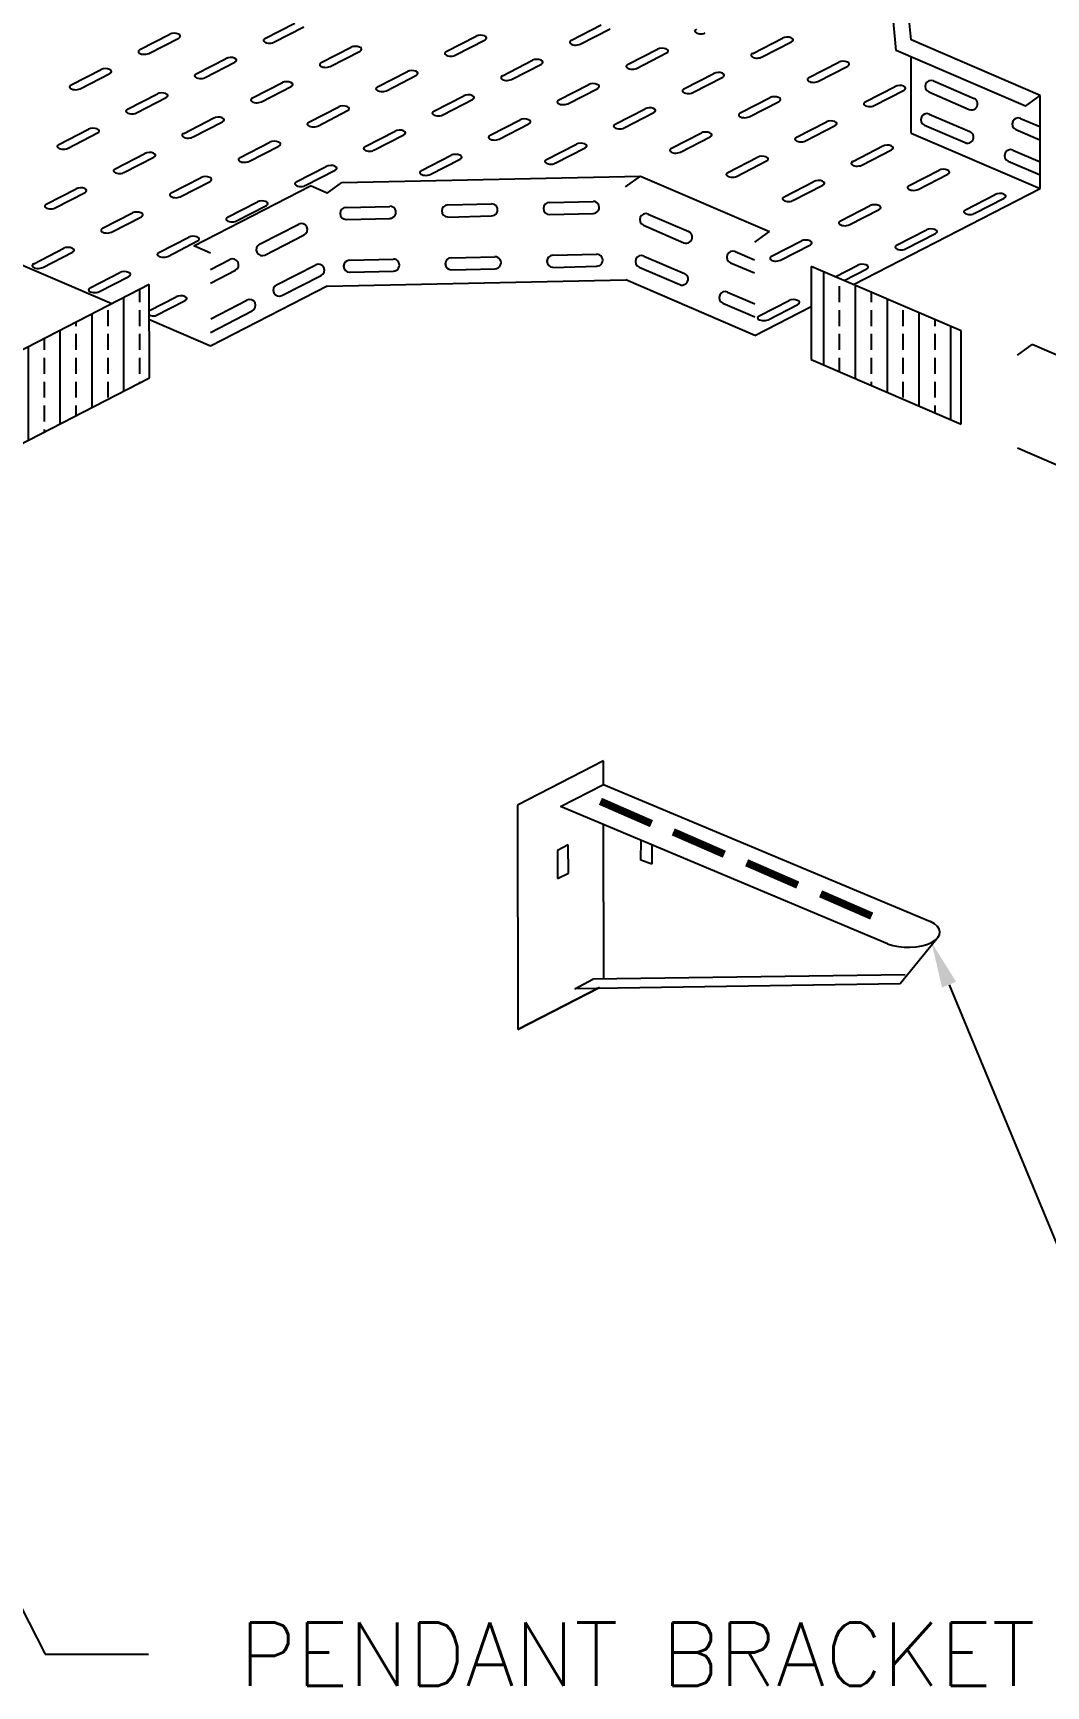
# Model space of a CAD drawing. Extents: x -508 to 92, y -98 to -31.
# Drawn here: x -89.768 to -87.259, y -69.494 to -65.399 of the extents above; entities that cross this region are included whole.
import ezdxf
from ezdxf.enums import TextEntityAlignment as Align

# ---------------------------------------------------------------- set-up
doc = ezdxf.new("R2010")
doc.units = 0
doc.header["$MEASUREMENT"] = 0
doc.layers.get('0').update_dxf_attribs({"linetype": 'CONTINUOUS', "lineweight": 30})
doc.layers.add('CONSTRUCTION', color=3, linetype='CONTINUOUS')
doc.styles.add('S', font='ROMANS')

# ---------------------------------------------------------------- blocks, each defined once
blk = doc.blocks.new('*X18')
at = {"color": 0}
for p, q in [((64.0625, 19.6562), (64.0625, 19.7062)), ((64, 19.3076), (64, 19.6741)), ((63.8125, 19.5625), (63.8125, 19.5776)), ((63.875, 19.2433), (63.875, 19.6097)), ((63.9375, 19.5625), (63.9375, 19.625)), ((64.0625, 19.5625), (64.0625, 19.625)), ((63.6875, 19.4687), (63.6875, 19.5132)), ((63.75, 19.179), (63.75, 19.5454)), ((63.8125, 19.4687), (63.8125, 19.5312)), ((63.9375, 19.4687), (63.9375, 19.5312)), ((64.0625, 19.4687), (64.0625, 19.5312)), ((63.5625, 19.375), (63.5625, 19.4375)), ((63.625, 19.1146), (63.625, 19.4811)), ((63.6875, 19.375), (63.6875, 19.4375)), ((63.8125, 19.375), (63.8125, 19.4375)), ((63.9375, 19.375), (63.9375, 19.4375)), ((64.0625, 19.375), (64.0625, 19.4375)), ((63.4375, 19.375), (63.4375, 19.3846)), ((63.5, 19.0503), (63.5, 19.4167)), ((63.3125, 19.2812), (63.3125, 19.3202)), ((63.375, 18.986), (63.375, 19.3524)), ((63.4375, 19.2812), (63.4375, 19.3437)), ((63.5625, 19.2812), (63.5625, 19.3437)), ((63.6875, 19.2812), (63.6875, 19.3437)), ((63.8125, 19.2812), (63.8125, 19.3437)), ((63.9375, 19.2812), (63.9375, 19.3437)), ((64.0625, 19.3398), (64.0625, 19.3437)), ((63.25, 18.9216), (63.25, 19.2881)), ((63.3125, 19.1875), (63.3125, 19.25)), ((63.4375, 19.1875), (63.4375, 19.25)), ((63.5625, 19.1875), (63.5625, 19.25)), ((63.6875, 19.1875), (63.6875, 19.25)), ((63.8125, 19.2111), (63.8125, 19.25)), ((63.3125, 19.0937), (63.3125, 19.1562)), ((63.4375, 19.0937), (63.4375, 19.1562)), ((63.5625, 19.0937), (63.5625, 19.1562)), ((63.6875, 19.1468), (63.6875, 19.1562)), ((63.3125, 19), (63.3125, 19.0625)), ((63.4375, 19.0181), (63.4375, 19.0625)), ((63.3125, 18.9538), (63.3125, 18.9687))]:
    blk.add_line(p, q, dxfattribs=at)
blk = doc.blocks.new('*X19')
at = {"color": 0}
for p, q in [((66.75, 19.4095), (66.75, 19.7755)), ((66.8125, 19.6562), (66.8125, 19.7187)), ((66.875, 19.3557), (66.875, 19.7217)), ((66.9375, 19.6562), (66.9375, 19.6949)), ((67, 19.3019), (67, 19.668)), ((66.8125, 19.5625), (66.8125, 19.625)), ((66.9375, 19.5625), (66.9375, 19.625)), ((67.0625, 19.5625), (67.0625, 19.625)), ((67.125, 19.2481), (67.125, 19.6142)), ((67.1875, 19.5625), (67.1875, 19.5873)), ((66.8125, 19.4687), (66.8125, 19.5312)), ((66.9375, 19.4687), (66.9375, 19.5312)), ((67.0625, 19.4687), (67.0625, 19.5312)), ((67.1875, 19.4687), (67.1875, 19.5312)), ((67.25, 19.1943), (67.25, 19.5604)), ((66.8125, 19.3826), (66.8125, 19.4375)), ((66.9375, 19.375), (66.9375, 19.4375)), ((67.0625, 19.375), (67.0625, 19.4375)), ((67.1875, 19.375), (67.1875, 19.4375)), ((66.9375, 19.3288), (66.9375, 19.3437)), ((67.0625, 19.2812), (67.0625, 19.3437)), ((67.1875, 19.2812), (67.1875, 19.3437)), ((67.1875, 19.2212), (67.1875, 19.25))]:
    blk.add_line(p, q, dxfattribs=at)

msp = doc.modelspace()

# ---------------------------------------------------------------- linework, layer by layer
msp.add_line((-88.5673, -67.8677, -20.3548), (-88.3654, -67.7638, -20.5493))
at = {"const_width": 0.0189}
for points, elevation in [([(-88.3629, -67.3021), (-88.2363, -67.3575)], 1.7953), ([(-88.1825, -67.3779), (-88.0559, -67.4332)], 1.9543), ([(-88.0007, -67.4543), (-87.8741, -67.5096)], 2.1146), ([(-87.8176, -67.5312), (-87.6909, -67.5865)], 2.276)]:
    msp.add_lwpolyline(points, dxfattribs=dict(at, elevation=elevation))
at = {"layer": 'CONSTRUCTION'}
for p, q in [((-87.63, -65.4419, -27.8654), (-87.6664, -65.0479, -28.5176)), ((-87.5935, -65.4155, -27.8988), (-87.626, -65.0677, -28.551)), ((-87.3104, -65.5794, -27.6069), (-87.63, -65.4419, -27.8654)), ((-87.2739, -65.553, -27.6404), (-87.5935, -65.4155, -27.8988)), ((-87.5933, -65.6463, -28.0219), (-87.5935, -65.4576, -27.9212)), ((-87.538, -65.5172, -34.2454), (-87.4375, -65.5605, -34.251)), ((-87.5498, -65.5446, -34.2448), (-87.4492, -65.5879, -34.2504)), ((-87.2737, -65.7838, -27.7635), (-87.2739, -65.553, -27.6404)), ((-87.5484, -65.5994, -34.2091), (-87.4479, -65.6427, -34.2147)), ((-87.5933, -65.6463, -28.0219), (-87.2737, -65.7838, -27.7635)), ((-87.5602, -65.6268, -34.2084), (-87.4596, -65.6701, -34.2141)), ((-87.3339, -65.6374, -34.0702), (-87.2748, -65.6629, -34.0735)), ((-87.3222, -65.61, -34.0709), (-87.2748, -65.6304, -34.0735)), ((-87.3412, -65.6886, -34.0415), (-87.2738, -65.7176, -34.0453)), ((-87.353, -65.716, -34.0409), (-87.2737, -65.7501, -34.0453)), ((-89.003, -65.7688, -27.2234), (-88.2638, -65.7529, -27.2517)), ((-88.2638, -65.7529, -27.2517), (-87.9442, -65.8904, -26.9933)), ((-88.2448, -65.8473, -33.5649), (-88.1442, -65.8906, -33.5706)), ((-89.2068, -65.9218, -27.3765), (-89.1099, -65.872, -27.3827)), ((-88.2565, -65.8747, -33.5643), (-88.156, -65.918, -33.5699)), ((-89.1935, -65.9486, -27.3771), (-89.0967, -65.8987, -27.3833)), ((-89.3285, -65.9845, -27.2157), (-89.2802, -65.9597, -27.2188)), ((-89.1648, -66.0225, -27.1878), (-89.0679, -65.9727, -27.194)), ((-88.2552, -65.9511, -33.5286), (-88.1546, -65.9944, -33.5342)), ((-88.0407, -65.9676, -33.3897), (-87.9815, -65.9931, -33.393)), ((-88.0289, -65.9402, -33.3904), (-87.9816, -65.9606, -33.393)), ((-89.3284, -66.018, -27.2154), (-89.2669, -65.9864, -27.2194)), ((-89.1515, -66.0492, -27.1884), (-89.0547, -65.9994, -27.1946)), ((-88.2669, -65.9786, -33.5279), (-88.1664, -66.0219, -33.5336)), ((-87.4695, -66.1367, -26.5465), (-87.8413, -65.9768, -26.8471)), ((-87.8413, -65.9768, -26.8471), (-87.841, -66.2076, -26.9703)), ((-88.0479, -66.0403, -33.361), (-87.9805, -66.0693, -33.3648)), ((-89.3283, -66.1402, -27.024), (-89.2249, -66.087, -27.0306)), ((-89.3278, -66.1064, -27.0243), (-89.2382, -66.0603, -27.0301)), ((-88.0597, -66.0677, -33.3604), (-87.9805, -66.1018, -33.3648)), ((-87.4692, -66.3675, -26.6697), (-87.4695, -66.1367, -26.5465)), ((-86.6104, -66.4643, -25.9148), (-87.2936, -66.1704, -26.4672)), ((-87.841, -66.2076, -26.9703), (-87.4692, -66.3675, -26.6697)), ((-87.4994, -67.7564, 0.5349), (-86.807, -69.4274, 0.5349)), ((-90.5751, -67.7821, 0.5349), (-89.7378, -69.4152, 0.5349)), ((-89.7378, -69.4152, 0.5349), (-89.4823, -69.4152, 0.5349))]:
    msp.add_line(p, q, dxfattribs=at)
at = {"layer": 'CONSTRUCTION', "extrusion": (-0.00092807, 0.882316, 0.470657)}
for p, q in [((-89.5032, -65.4396, -23.7804), (-89.4292, -65.4014, -23.8517)), ((-89.1936, -65.4119, -23.8316), (-89.1195, -65.3738, -23.9029)), ((-89.1716, -65.4214, -23.8138), (-89.0975, -65.3833, -23.8851)), ((-88.4348, -65.4166, -23.8213), (-88.3608, -65.3785, -23.8926)), ((-88.4128, -65.4261, -23.8035), (-88.3388, -65.388, -23.8748)), ((-89.4812, -65.449, -23.7626), (-89.4072, -65.4109, -23.8339)), ((-89.0542, -65.4719, -23.7189), (-88.9801, -65.4338, -23.7902)), ((-88.7445, -65.4443, -23.7701), (-88.6704, -65.4062, -23.8414)), ((-88.7225, -65.4537, -23.7523), (-88.6484, -65.4156, -23.8236)), ((-88.2954, -65.4766, -23.7086), (-88.2213, -65.4385, -23.7799)), ((-87.9857, -65.449, -23.7598), (-87.9117, -65.4109, -23.8311)), ((-87.9637, -65.4584, -23.742), (-87.8897, -65.4203, -23.8133)), ((-89.3638, -65.4995, -23.6677), (-89.2898, -65.4614, -23.739)), ((-89.3418, -65.509, -23.6499), (-89.2678, -65.4709, -23.7212)), ((-89.0322, -65.4814, -23.7011), (-88.9581, -65.4433, -23.7724)), ((-88.6051, -65.5043, -23.6573), (-88.531, -65.4661, -23.7286)), ((-88.5831, -65.5137, -23.6396), (-88.509, -65.4756, -23.7109)), ((-88.2734, -65.4861, -23.6908), (-88.1993, -65.448, -23.7621)), ((-87.8463, -65.509, -23.647), (-87.7723, -65.4708, -23.7183)), ((-87.8243, -65.5184, -23.6292), (-87.7502, -65.4803, -23.7005)), ((-89.6735, -65.5272, -23.6165), (-89.5995, -65.4891, -23.6878)), ((-89.6515, -65.5367, -23.5987), (-89.5775, -65.4985, -23.67)), ((-89.2244, -65.5595, -23.5549), (-89.1504, -65.5214, -23.6262)), ((-88.9147, -65.5319, -23.6061), (-88.8407, -65.4938, -23.6774)), ((-88.8927, -65.5414, -23.5883), (-88.8187, -65.5032, -23.6596)), ((-88.156, -65.5366, -23.5958), (-88.0819, -65.4985, -23.6671)), ((-88.134, -65.5461, -23.578), (-88.0599, -65.508, -23.6493)), ((-89.5341, -65.5872, -23.5037), (-89.46, -65.5491, -23.575)), ((-89.5121, -65.5966, -23.4859), (-89.438, -65.5585, -23.5572)), ((-89.2024, -65.569, -23.5371), (-89.1284, -65.5309, -23.6084)), ((-88.7753, -65.5919, -23.4934), (-88.7013, -65.5538, -23.5647)), ((-88.7533, -65.6013, -23.4756), (-88.6793, -65.5632, -23.5469)), ((-88.4657, -65.5642, -23.5446), (-88.3916, -65.5261, -23.6159)), ((-88.4437, -65.5737, -23.5268), (-88.3696, -65.5356, -23.5981)), ((-88.0166, -65.5966, -23.4831), (-87.9425, -65.5585, -23.5544)), ((-87.7069, -65.5689, -23.5343), (-87.6328, -65.5308, -23.6056)), ((-87.6849, -65.5784, -23.5165), (-87.6108, -65.5403, -23.5878)), ((-89.085, -65.6195, -23.4422), (-89.011, -65.5814, -23.5135)), ((-89.063, -65.629, -23.4244), (-88.9889, -65.5909, -23.4957)), ((-88.3262, -65.6242, -23.4319), (-88.2522, -65.5861, -23.5032)), ((-88.3042, -65.6337, -23.4141), (-88.2302, -65.5956, -23.4854)), ((-87.9946, -65.606, -23.4653), (-87.9205, -65.5679, -23.5366)), ((-89.7044, -65.6748, -23.3398), (-89.6303, -65.6367, -23.4111)), ((-89.6824, -65.6843, -23.322), (-89.6083, -65.6462, -23.3933)), ((-89.3947, -65.6472, -23.391), (-89.3206, -65.609, -23.4623)), ((-89.3727, -65.6566, -23.3732), (-89.2986, -65.6185, -23.4445)), ((-88.9456, -65.6795, -23.3295), (-88.8715, -65.6414, -23.4008)), ((-88.6359, -65.6519, -23.3807), (-88.5619, -65.6138, -23.452)), ((-88.6139, -65.6613, -23.3629), (-88.5399, -65.6232, -23.4342)), ((-88.1868, -65.6842, -23.3192), (-88.1128, -65.6461, -23.3905)), ((-87.8772, -65.6566, -23.3704), (-87.8031, -65.6185, -23.4417)), ((-87.8551, -65.666, -23.3526), (-87.7811, -65.6279, -23.4239)), ((-89.2553, -65.7071, -23.2783), (-89.1812, -65.669, -23.3496)), ((-89.2333, -65.7166, -23.2605), (-89.1592, -65.6785, -23.3318)), ((-88.9236, -65.689, -23.3117), (-88.8495, -65.6509, -23.383)), ((-88.4965, -65.7119, -23.268), (-88.4224, -65.6737, -23.3393)), ((-88.4745, -65.7213, -23.2502), (-88.4004, -65.6832, -23.3215)), ((-88.1648, -65.6937, -23.3014), (-88.0908, -65.6556, -23.3727)), ((-87.7377, -65.7166, -23.2576), (-87.6637, -65.6784, -23.3289)), ((-87.7157, -65.726, -23.2398), (-87.6417, -65.6879, -23.3112)), ((-89.5649, -65.7348, -23.2271), (-89.4909, -65.6967, -23.2984)), ((-89.5429, -65.7443, -23.2093), (-89.4689, -65.7061, -23.2806)), ((-89.1159, -65.7671, -23.1655), (-89.0418, -65.729, -23.2368)), ((-88.8062, -65.7395, -23.2167), (-88.7321, -65.7014, -23.288)), ((-88.7842, -65.749, -23.199), (-88.7101, -65.7108, -23.2703)), ((-88.0474, -65.7442, -23.2064), (-87.9734, -65.7061, -23.2777)), ((-88.0254, -65.7537, -23.1886), (-87.9514, -65.7156, -23.2599)), ((-89.4255, -65.7948, -23.1143), (-89.3515, -65.7567, -23.1856)), ((-89.4035, -65.8042, -23.0965), (-89.3295, -65.7661, -23.1678)), ((-89.0938, -65.7766, -23.1477), (-89.0198, -65.7385, -23.219)), ((-87.908, -65.8042, -23.0937), (-87.8339, -65.7661, -23.165)), ((-87.5983, -65.7765, -23.1449), (-87.5243, -65.7384, -23.2162)), ((-87.5763, -65.786, -23.1271), (-87.5023, -65.7479, -23.1984)), ((-89.7352, -65.8224, -23.0631), (-89.6611, -65.7843, -23.1344)), ((-89.7132, -65.8319, -23.0453), (-89.6391, -65.7938, -23.1166)), ((-89.3699, -65.9261, -26.9451), (-89.0808, -65.7774, -27.2234)), ((-89.0394, -65.7951, -27.19), (-89.0808, -65.7774, -27.2234)), ((-87.886, -65.8137, -23.0759), (-87.8119, -65.7755, -23.1472)), ((-87.7363, -66.0219, -27.3181), (-87.2737, -65.7838, -27.7635)), ((-87.4589, -65.8365, -23.0322), (-87.3849, -65.7984, -23.1035)), ((-87.4369, -65.846, -23.0144), (-87.3628, -65.8079, -23.0857)), ((-89.5727, -66.0696, -27.2324), (-90.0999, -65.8427, -27.6587)), ((-89.5958, -65.8824, -22.9504), (-89.5217, -65.8443, -23.0217)), ((-89.2861, -65.8548, -23.0016), (-89.2121, -65.8167, -23.0729)), ((-89.2641, -65.8642, -22.9838), (-89.1901, -65.8261, -23.0551)), ((-87.7686, -65.8642, -22.981), (-87.6945, -65.8261, -23.0523)), ((-87.7466, -65.8736, -22.9632), (-87.6725, -65.8355, -23.0345)), ((-89.5738, -65.8919, -22.9326), (-89.4997, -65.8538, -23.0039)), ((-87.6292, -65.9242, -22.8682), (-87.5551, -65.886, -22.9396)), ((-89.766, -65.97, -22.7865), (-89.692, -65.9319, -22.8578)), ((-89.4564, -65.9424, -22.8377), (-89.3823, -65.9043, -22.909)), ((-89.4344, -65.9519, -22.8199), (-89.3603, -65.9137, -22.8912)), ((-89.3285, -65.9439, -26.9117), (-89.3699, -65.9261, -26.9451)), ((-87.9388, -65.9518, -22.817), (-87.8648, -65.9137, -22.8883)), ((-87.9168, -65.9613, -22.7992), (-87.8428, -65.9232, -22.8706)), ((-87.6072, -65.9336, -22.8505), (-87.5331, -65.8955, -22.9218)), ((-89.744, -65.9795, -22.7687), (-89.67, -65.9414, -22.84)), ((-87.7812, -66.0024, -22.7218), (-87.7254, -65.9737, -22.7756)), ((-89.6266, -66.03, -22.6737), (-89.5526, -65.9919, -22.745)), ((-89.6046, -66.0395, -22.6559), (-89.5306, -66.0014, -22.7272)), ((-89.0392, -66.0259, -27.3131), (-88.3, -66.0101, -27.3414)), ((-87.9804, -66.1476, -27.083), (-88.3, -66.0101, -27.3414)), ((-87.7592, -66.0119, -22.704), (-87.7034, -65.9831, -22.7578)), ((-89.48, -66.0219, -26.7658), (-90.0353, -66.3077, -26.2312)), ((-89.4797, -66.2527, -26.889), (-89.48, -66.0219, -26.7658)), ((-89.4799, -66.0862, -22.5681), (-89.4132, -66.0519, -22.6323)), ((-89.0392, -66.0259, -27.3131), (-89.3283, -66.1747, -27.0348)), ((-89.4652, -66.0995, -22.5432), (-89.3912, -66.0614, -22.6145)), ((-87.9804, -66.1476, -27.083), (-87.8411, -66.0759, -27.2171)), ((-87.9697, -66.0994, -22.5404), (-87.8956, -66.0613, -22.6117)), ((-87.9477, -66.1089, -22.5226), (-87.8736, -66.0708, -22.5939)), ((-89.3283, -66.1747, -27.0348), (-89.4799, -66.1095, -27.1573)), ((-90.035, -66.5385, -26.3543), (-89.4797, -66.2527, -26.889)), ((-86.6466, -66.7215, -26.0045), (-87.3298, -66.4275, -26.5569)), ((-88.3551, -67.2022, -20.2632), (-88.5679, -67.3117, -20.0582)), ((-88.355, -67.2602, -20.2941), (-88.3551, -67.2022, -20.2632)), ((-88.4614, -67.3149, -20.2074), (-88.355, -67.2601, -20.3098)), ((-88.355, -67.2601, -20.3098), (-87.5451, -67.6003, -19.5959)), ((-88.5679, -67.3117, -20.0582), (-88.5673, -67.8677, -20.3548)), ((-87.6516, -67.655, -19.4934), (-88.4614, -67.3149, -20.2074)), ((-88.3545, -67.742, -20.5511), (-88.3549, -67.3596, -20.3472)), ((-88.4423, -67.4101, -21.3955), (-88.469, -67.4238, -21.3698)), ((-88.469, -67.4238, -21.3698), (-88.4689, -67.4936, -21.407)), ((-88.4422, -67.4798, -21.4327), (-88.4423, -67.4101, -21.3955)), ((-88.4689, -67.4936, -21.407), (-88.4422, -67.4798, -21.4327)), ((-87.5298, -67.6425, -19.5167), (-87.6208, -67.7541, -19.3151)), ((-87.608, -67.7323, -19.356), (-88.3812, -67.7431, -19.27)), ((-88.4264, -67.7664, -19.2265), (-88.3812, -67.7431, -19.27)), ((-87.6208, -67.7541, -19.3151), (-88.4264, -67.7664, -19.2265))]:
    msp.add_line(p, q, dxfattribs=at)
at = {"layer": 'CONSTRUCTION', "extrusion": (-0.191083, 0.861376, 0.470657)}
for p, q in [((-87.3104, -65.5794, -27.6069), (-87.2739, -65.553, -27.6404)), ((-89.0394, -65.7951, -27.19), (-89.003, -65.7688, -27.2234)), ((-88.3003, -65.7793, -27.2183), (-88.2638, -65.7529, -27.2517)), ((-87.9807, -65.9168, -26.9599), (-87.9442, -65.8904, -26.9933)), ((-87.3301, -66.1967, -26.4338), (-87.2936, -66.1704, -26.4672))]:
    msp.add_line(p, q, dxfattribs=at)
at = {"layer": 'CONSTRUCTION', "extrusion": (0.048817, 0.000687473, 0.998807)}
for p, q in [((-88.9926, -65.8306, -27.4802), (-88.8841, -65.828, -27.4917)), ((-88.7409, -65.8245, -27.4925), (-88.6324, -65.8219, -27.504)), ((-88.7406, -65.8544, -27.4931), (-88.6322, -65.8517, -27.5046)), ((-88.4892, -65.8184, -27.5048), (-88.3807, -65.8158, -27.5163)), ((-88.4889, -65.8482, -27.5054), (-88.3805, -65.8456, -27.5169)), ((-88.9923, -65.8605, -27.4808), (-88.8839, -65.8578, -27.4923)), ((-88.9839, -65.9615, -27.2349), (-88.8755, -65.9588, -27.2464)), ((-88.7322, -65.9554, -27.2472), (-88.6238, -65.9527, -27.2587)), ((-88.4805, -65.9492, -27.2595), (-88.3721, -65.9466, -27.271)), ((-88.9837, -65.9913, -27.2355), (-88.8752, -65.9887, -27.247)), ((-88.732, -65.9852, -27.2478), (-88.6235, -65.9826, -27.2593)), ((-88.4803, -65.9791, -27.2601), (-88.3718, -65.9764, -27.2716))]:
    msp.add_line(p, q, dxfattribs=at)
at = {"layer": 'CONSTRUCTION', "extrusion": (0.00092807, 0.882316, 0.470657)}
for p, q in [((-88.2624, -67.4476, -21.4327), (-88.2623, -67.3985, -21.4065)), ((-88.2357, -67.4578, -21.407), (-88.2624, -67.4476, -21.4327)), ((-88.2356, -67.4097, -21.3798), (-88.2357, -67.4578, -21.407))]:
    msp.add_line(p, q, dxfattribs=at)
at = {"layer": 'CONSTRUCTION', "extrusion": (-0.00092807, 0.882316, 0.470657)}
for centre, radius, start, end in [((89.4869, 9.7027, -68.8477), 0.0149, 137.4839, 317.4839), ((88.1829, 9.6791, -68.8477), 0.0149, 317.4839, 137.4839), ((89.561, 9.7835, -68.8477), 0.0149, 317.4839, 137.4839), ((89.2513, 9.7255, -68.8477), 0.0149, 317.4839, 137.4839), ((89.0379, 9.7724, -68.8477), 0.0149, 137.4839, 317.4839), ((88.7282, 9.7144, -68.8477), 0.0149, 137.4839, 317.4839), ((88.4926, 9.7372, -68.8477), 0.0149, 317.4839, 137.4839), ((88.2791, 9.7841, -68.8477), 0.0149, 137.4839, 317.4839), ((87.9694, 9.7261, -68.8477), 0.0149, 137.4839, 317.4839), ((89.3476, 9.8305, -68.8477), 0.0149, 137.4839, 317.4839), ((89.112, 9.8533, -68.8477), 0.0149, 317.4839, 137.4839), ((88.8023, 9.7952, -68.8477), 0.0149, 317.4839, 137.4839), ((88.5888, 9.8422, -68.8477), 0.0149, 137.4839, 317.4839), ((88.3532, 9.8649, -68.8477), 0.0149, 317.4839, 137.4839), ((88.0435, 9.8069, -68.8477), 0.0149, 317.4839, 137.4839), ((87.8301, 9.8539, -68.8477), 0.0149, 137.4839, 317.4839), ((89.6573, 9.8885, -68.8477), 0.0149, 137.4839, 317.4839), ((89.4217, 9.9113, -68.8477), 0.0149, 317.4839, 137.4839), ((89.2082, 9.9583, -68.8477), 0.0149, 137.4839, 317.4839), ((88.8985, 9.9002, -68.8477), 0.0149, 137.4839, 317.4839), ((88.6629, 9.923, -68.8477), 0.0149, 317.4839, 137.4839), ((88.4495, 9.9699, -68.8477), 0.0149, 137.4839, 317.4839), ((88.1398, 9.9119, -68.8477), 0.0149, 137.4839, 317.4839), ((87.9042, 9.9347, -68.8477), 0.0149, 317.4839, 137.4839), ((89.7314, 9.9693, -68.8477), 0.0149, 317.4839, 137.4839), ((89.5179, 10.0163, -68.8477), 0.0149, 137.4839, 317.4839), ((89.2823, 10.0391, -68.8477), 0.0149, 317.4839, 137.4839), ((88.9726, 9.981, -68.8477), 0.0149, 317.4839, 137.4839), ((88.7592, 10.028, -68.8477), 0.0149, 137.4839, 317.4839), ((88.5236, 10.0508, -68.8477), 0.0149, 317.4839, 137.4839), ((88.2139, 9.9927, -68.8477), 0.0149, 317.4839, 137.4839), ((88.0004, 10.0397, -68.8477), 0.0149, 137.4839, 317.4839), ((87.6907, 9.9816, -68.8477), 0.0149, 137.4839, 317.4839), ((89.592, 10.0971, -68.8477), 0.0149, 317.4839, 137.4839), ((89.3786, 10.1441, -68.8477), 0.0149, 137.4839, 317.4839), ((89.0689, 10.086, -68.8477), 0.0149, 137.4839, 317.4839), ((88.8333, 10.1088, -68.8477), 0.0149, 317.4839, 137.4839), ((88.3101, 10.0977, -68.8477), 0.0149, 137.4839, 317.4839), ((88.0745, 10.1205, -68.8477), 0.0149, 317.4839, 137.4839), ((87.7648, 10.0624, -68.8477), 0.0149, 317.4839, 137.4839), ((89.6883, 10.2021, -68.8477), 0.0149, 137.4839, 317.4839), ((89.4527, 10.2249, -68.8477), 0.0149, 317.4839, 137.4839), ((89.143, 10.1668, -68.8477), 0.0149, 317.4839, 137.4839), ((88.9295, 10.2138, -68.8477), 0.0149, 137.4839, 317.4839), ((88.6198, 10.1557, -68.8477), 0.0149, 137.4839, 317.4839), ((88.3842, 10.1785, -68.8477), 0.0149, 317.4839, 137.4839), ((88.1708, 10.2255, -68.8477), 0.0149, 137.4839, 317.4839), ((87.8611, 10.1674, -68.8477), 0.0149, 137.4839, 317.4839), ((89.7624, 10.2829, -68.8477), 0.0149, 317.4839, 137.4839), ((89.2392, 10.2718, -68.8477), 0.0149, 137.4839, 317.4839), ((89.0036, 10.2946, -68.8477), 0.0149, 317.4839, 137.4839), ((88.6939, 10.2366, -68.8477), 0.0149, 317.4839, 137.4839), ((88.4805, 10.2835, -68.8477), 0.0149, 137.4839, 317.4839), ((88.2449, 10.3063, -68.8477), 0.0149, 317.4839, 137.4839), ((87.9352, 10.2482, -68.8477), 0.0149, 317.4839, 137.4839), ((87.7217, 10.2952, -68.8477), 0.0149, 137.4839, 317.4839), ((89.5489, 10.3299, -68.8477), 0.0149, 137.4839, 317.4839), ((89.3133, 10.3526, -68.8477), 0.0149, 317.4839, 137.4839), ((89.0999, 10.3996, -68.8477), 0.0149, 137.4839, 317.4839), ((88.7902, 10.3415, -68.8477), 0.0149, 137.4839, 317.4839), ((88.5546, 10.3643, -68.8477), 0.0149, 317.4839, 137.4839), ((88.0314, 10.3532, -68.8477), 0.0149, 137.4839, 317.4839), ((87.7958, 10.376, -68.8477), 0.0149, 317.4839, 137.4839), ((89.623, 10.4107, -68.8477), 0.0149, 317.4839, 137.4839), ((89.4096, 10.4576, -68.8477), 0.0149, 137.4839, 317.4839), ((89.174, 10.4804, -68.8477), 0.0149, 317.4839, 137.4839), ((88.8643, 10.4224, -68.8477), 0.0149, 317.4839, 137.4839), ((88.1055, 10.434, -68.8477), 0.0149, 317.4839, 137.4839), ((87.8921, 10.481, -68.8477), 0.0149, 137.4839, 317.4839), ((87.5824, 10.423, -68.8477), 0.0149, 137.4839, 317.4839), ((89.7193, 10.5157, -68.8477), 0.0149, 137.4839, 317.4839), ((89.4837, 10.5384, -68.8477), 0.0149, 317.4839, 137.4839), ((87.9662, 10.5618, -68.8477), 0.0149, 317.4839, 137.4839), ((87.6565, 10.5038, -68.8477), 0.0149, 317.4839, 137.4839), ((87.443, 10.5507, -68.8477), 0.0149, 137.4839, 317.4839), ((89.7934, 10.5965, -68.8477), 0.0149, 317.4839, 137.4839), ((89.5799, 10.6434, -68.8477), 0.0149, 137.4839, 317.4839), ((89.2702, 10.5854, -68.8477), 0.0149, 137.4839, 317.4839), ((87.7527, 10.6088, -68.8477), 0.0149, 137.4839, 317.4839), ((87.5171, 10.6315, -68.8477), 0.0149, 317.4839, 137.4839), ((89.654, 10.7242, -68.8477), 0.0149, 317.4839, 137.4839), ((89.3443, 10.6662, -68.8477), 0.0149, 317.4839, 137.4839), ((87.8268, 10.6896, -68.8477), 0.0149, 317.4839, 137.4839), ((87.6134, 10.7365, -68.8477), 0.0149, 137.4839, 317.4839), ((89.7503, 10.8292, -68.8477), 0.0149, 137.4839, 317.4839), ((89.4406, 10.7712, -68.8477), 0.0149, 137.4839, 317.4839), ((87.9231, 10.7946, -68.8477), 0.0149, 137.4839, 317.4839), ((87.6875, 10.8173, -68.8477), 0.0149, 317.4839, 137.4839), ((89.8244, 10.91, -68.8477), 0.0149, 317.4839, 137.4839), ((89.5147, 10.852, -68.8477), 0.0149, 317.4839, 137.4839), ((87.9972, 10.8754, -68.8477), 0.0149, 317.4839, 137.4839), ((87.7837, 10.9223, -68.8477), 0.0149, 137.4839, 317.4839), ((89.6109, 10.957, -68.8477), 0.0149, 137.4839, 317.4839), ((89.685, 11.0378, -68.8477), 0.0149, 317.4839, 137.4839), ((89.4716, 11.0848, -68.8477), 0.0149, 137.4839, 317.4839), ((87.9541, 11.1081, -68.8477), 0.0149, 137.4839, 317.4839), ((88.0282, 11.1889, -68.8477), 0.0149, 317.4839, 137.4839), ((87.672, 14.5391, -68.7865), 0.0789, 50.0151, 224.9528)]:
    msp.add_arc(centre, radius, start, end, dxfattribs=at)
at = {"layer": 'CONSTRUCTION', "extrusion": (0.055889, 0.000176226, 0.998437)}
for centre, start, end in [((-65.2545, 85.699, -39.0958), 336.5561, 156.5561), ((-65.2981, 85.5985, -39.0958), 156.5561, 336.5561), ((-65.3367, 85.7117, -39.0601), 336.5561, 156.5561), ((-65.3803, 85.6111, -39.0601), 156.5561, 336.5561), ((-65.3481, 85.4936, -38.9095), 336.5561, 156.5561), ((-65.4265, 85.5144, -38.8813), 336.5561, 156.5561), ((-65.5824, 86.4437, -38.4559), 336.5561, 156.5561), ((-65.626, 86.3432, -38.4559), 156.5561, 336.5561), ((-65.6862, 86.4565, -38.4203), 336.5561, 156.5561), ((-65.676, 86.2383, -38.2696), 336.5561, 156.5561), ((-65.7298, 86.3559, -38.4203), 156.5561, 336.5561), ((-65.776, 86.2592, -38.2414), 336.5561, 156.5561)]:
    msp.add_arc(centre, 0.0149, start, end, dxfattribs=at)
at = {"layer": 'CONSTRUCTION', "extrusion": (0.0874, -0.018229, 0.996006)}
for centre, start, end in [((-82.6285, 70.9261, -33.9484), 12.3328, 192.3328), ((-82.6037, 70.8199, -33.9504), 192.3328, 12.3328), ((-82.5711, 70.6808, -33.9388), 12.3328, 192.3328), ((-82.5464, 70.5746, -33.9408), 192.3328, 12.3328), ((-82.5137, 70.4356, -33.9292), 12.3328, 192.3328), ((-82.489, 70.3293, -33.9312), 192.3328, 12.3328), ((-82.7548, 70.913, -33.701), 12.3328, 192.3328), ((-82.7301, 70.8067, -33.703), 192.3328, 12.3328), ((-82.6974, 70.6677, -33.6913), 12.3328, 192.3328), ((-82.6727, 70.5615, -33.6934), 192.3328, 12.3328), ((-82.64, 70.4224, -33.6817), 12.3328, 192.3328), ((-82.6153, 70.3162, -33.6837), 192.3328, 12.3328)]:
    msp.add_arc(centre, 0.0149, start, end, dxfattribs=at)
at = {"layer": 'CONSTRUCTION', "extrusion": (0.043051, -0.000176458, 0.999073)}
for centre, start, end in [((-66.25, 87.5713, -31.182), 206.6417, 26.6417), ((-66.3003, 87.6681, -31.18), 26.6417, 206.6417), ((-66.3384, 87.7481, -31.0256), 206.6417, 26.6417), ((-66.3505, 87.537, -30.9917), 206.6417, 26.6417), ((-66.4007, 87.6338, -30.9896), 26.6417, 206.6417), ((-66.4388, 87.7138, -30.8352), 206.6417, 26.6417)]:
    msp.add_arc(centre, 0.0149, start, end, dxfattribs=at)
at = {"layer": 'CONSTRUCTION'}
msp.add_arc((-89.4699, -66.0815, 0.5349), 0.0181, 236.6388, 286.6388, dxfattribs=at)
msp.add_solid([(-87.5168, -67.7636, 0.5349), (-87.4819, -67.7491, 0.5349), (-87.5428, -67.6516, 0.5349)], dxfattribs=at)

# ---------------------------------------------------------------- block references
at = {"layer": 'CONSTRUCTION', "xscale": 0.6301902334953979, "yscale": 0.6301903068592658, "zscale": 0.6301902769268569}
for name in ['*X19', '*X18']:
    msp.add_blockref(name, (-129.875, -78.4526, 0.5349), dxfattribs=at)

# ---------------------------------------------------------------- texts
at = {"layer": 'CONSTRUCTION', "style": 'S', "width": 1}
msp.add_text('PENDANT BRACKET', height=0.157548, dxfattribs=at).set_placement((-88.2717, -69.4152, 0.5349), align=Align.MIDDLE_CENTER)

doc.saveas('drawing.dxf')
